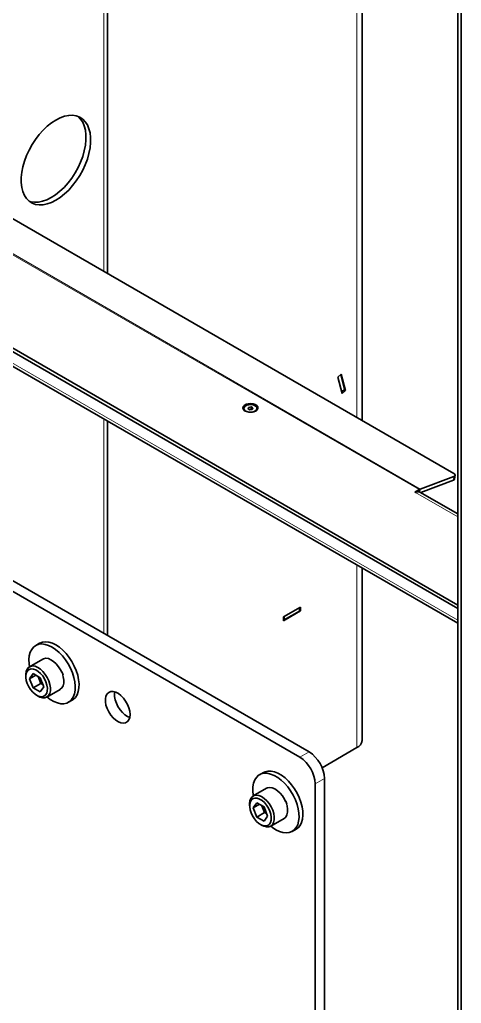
# Paper-space layout 'Blatt1' of a CAD drawing. Header units: millimetres. Extents: x 0 to 1189, y 0 to 841.
# Drawn here: x 1016.8 to 1057.2, y 412.9 to 503 of the extents above; entities that cross this region are included whole.
import ezdxf

# ---------------------------------------------------------------- set-up
doc = ezdxf.new("R2010")
doc.units = ezdxf.units.MM
doc.layers.add('BESCHRIFTUNG', color=5, linetype='Continuous')
doc.dimstyles.new('SLDDIMSTYLE0', dxfattribs={"dimtxt": 0.18, "dimasz": 0.7, "dimexe": 0, "dimexo": 0.0625, "dimgap": 0, "dimtad": 0, "dimtih": 1, "dimtoh": 1, "dimdec": 0, "dimrnd": 1e-09, "dimzin": 0, "dimdsep": 46, "dimtxsty": 'Standard', "dimblk1": 'DOT', "dimblk2": 'DOT', "dimsah": 1, "dimcen": 0.09, "dimadec": 0, "dimazin": 0, "dimtfac": 0.7, "dimtdec": 0, "dimtofl": 0, "dimtmove": 0, "dimatfit": 3, "dimldrblk": 'DOT', "dimfxl": 1, "dimfrac": 2, "dimtolj": 1, "dimtzin": 0, "dimarcsym": 0})

# ---------------------------------------------------------------- blocks, each defined once
blk = doc.blocks.new('_Dot')
at = {"color": 0, "linetype": 'ByBlock', "lineweight": -2}
blk.add_line((-0.5, 0), (-1, 0), dxfattribs=at)
at = {"color": 0, "linetype": 'ByBlock', "const_width": 0.5}
blk.add_lwpolyline([(-0.25, 0, 1), (0.25, 0, 1)], format="xyb", close=True, dxfattribs=at)

psp = doc.layouts.new('Blatt1')

# ---------------------------------------------------------------- linework, layer by layer
at = {"color": 7, "linetype": 'Continuous', "lineweight": 35}
for p, q in [((1056.902, 385.426), (1056.902, 628.821)), ((1057.234, 385.235), (1057.234, 628.629)), ((1048.141, 466.291), (1048.141, 528.339)), ((1024.831, 479.747), (1024.831, 511.299)), ((1056.55, 461.436), (1007.689, 489.643)), ((1056.902, 449.391), (999.949, 482.269)), ((1056.902, 449.064), (1000.385, 481.69)), ((1000.146, 480.496), (1056.902, 447.732)), ((1046.225, 470.547), (1045.925, 470.281)), ((1046.546, 469.152), (1046.182, 470.509)), ((1046.628, 469.045), (1046.225, 470.547)), ((1045.925, 470.281), (1046.327, 468.778)), ((1046.288, 468.924), (1046.546, 469.152)), ((1046.327, 468.778), (1046.628, 469.045)), ((1046.505, 469.116), (1046.628, 469.045)), ((1037.314, 467.411), (1037.314, 467.378)), ((1037.692, 467.376), (1037.751, 467.504)), ((1037.692, 467.376), (1037.855, 467.282)), ((1037.751, 467.504), (1037.974, 467.539)), ((1037.751, 467.342), (1037.751, 467.504)), ((1037.797, 467.316), (1037.974, 467.343)), ((1037.855, 467.282), (1038.077, 467.317)), ((1038.136, 467.445), (1037.974, 467.539)), ((1037.974, 467.343), (1037.974, 467.539)), ((1038.031, 467.31), (1037.974, 467.343)), ((1038.136, 467.445), (1038.077, 467.317)), ((1038.514, 467.378), (1038.514, 467.411)), ((1024.831, 446.592), (1024.831, 466.246)), ((995.116, 463.746), (1043.288, 435.937)), ((994.979, 462.845), (1042.44, 435.447)), ((1053.473, 460.017), (1056.555, 461.168)), ((1053.513, 459.7), (1056.506, 460.818)), ((1056.619, 460.926), (1056.668, 461.276)), ((1053.375, 459.97), (1052.975, 459.74)), ((1053.046, 459.699), (1052.975, 459.74)), ((1056.902, 457.743), (1053.446, 459.738)), ((1048.141, 436.984), (1048.141, 452.79)), ((1040.955, 448.31), (1042.51, 449.208)), ((1042.51, 448.849), (1040.955, 447.951)), ((1040.997, 448.024), (1042.411, 448.841)), ((1042.411, 448.841), (1042.411, 449.151)), ((1042.51, 448.849), (1042.411, 448.906)), ((1042.51, 449.208), (1042.51, 448.849)), ((1040.955, 447.951), (1040.955, 448.31)), ((1040.997, 448.024), (1040.955, 448.049)), ((1040.997, 448.335), (1040.997, 448.024)), ((1018.595, 445.887), (1018.242, 445.683)), ((1018.885, 444.438), (1017.669, 443.736)), ((1017.337, 443.003), (1017.337, 442.84)), ((1017.674, 442.645), (1018.001, 443.11)), ((1018.24, 442.972), (1017.674, 442.645)), ((1017.674, 442.645), (1018.001, 441.804)), ((1018.654, 442.733), (1018.001, 443.11)), ((1018.708, 442.212), (1018.463, 442.843)), ((1018.654, 442.733), (1018.98, 441.891)), ((1020.69, 443.164), (1020.649, 443.262)), ((1020.751, 442.976), (1020.69, 443.164)), ((1018.708, 442.212), (1018.001, 441.804)), ((1018.001, 441.804), (1018.654, 441.427)), ((1018.98, 441.891), (1018.654, 441.427)), ((1018.708, 442.212), (1018.815, 442.319)), ((1018.899, 442.102), (1018.708, 442.212)), ((1019.269, 440.964), (1020.485, 441.666)), ((1018.327, 441.125), (1018.469, 441.044)), ((1021.241, 440.487), (1021.595, 440.691)), ((1047.672, 436.331), (1044.482, 434.489)), ((1039.101, 434.049), (1038.748, 433.845)), ((1044.702, 433.487), (1044.702, 387.761)), ((1039.391, 432.6), (1038.175, 431.898)), ((1043.854, 432.998), (1043.854, 387.271)), ((1037.843, 431.165), (1037.843, 431.002)), ((1038.18, 430.808), (1038.507, 431.272)), ((1038.746, 431.134), (1038.18, 430.808)), ((1038.18, 430.808), (1038.507, 429.966)), ((1039.16, 430.895), (1038.507, 431.272)), ((1039.214, 430.374), (1038.969, 431.006)), ((1039.16, 430.895), (1039.487, 430.053)), ((1041.196, 431.326), (1041.155, 431.424)), ((1041.258, 431.138), (1041.196, 431.326)), ((1039.214, 430.374), (1038.507, 429.966)), ((1038.507, 429.966), (1039.16, 429.589)), ((1039.487, 430.053), (1039.16, 429.589)), ((1039.214, 430.374), (1039.321, 430.481)), ((1039.405, 430.264), (1039.214, 430.374)), ((1038.833, 429.287), (1038.975, 429.206)), ((1039.775, 429.126), (1040.991, 429.829)), ((1041.747, 428.649), (1042.101, 428.853))]:
    psp.add_line(p, q, dxfattribs=at)
at = {"color": 8, "linetype": 'Continuous', "lineweight": 18}
for p, q in [((1047.672, 528.22), (1047.672, 466.561)), ((1024.479, 510.809), (1024.479, 479.95)), ((1053.375, 459.97), (1004.514, 488.177)), ((1053.473, 460.017), (1004.612, 488.224)), ((1056.902, 448.003), (1000.207, 480.732)), ((1024.479, 466.449), (1024.479, 446.795)), ((1056.506, 460.818), (1056.555, 461.168)), ((1056.902, 457.473), (1053.046, 459.699)), ((1053.375, 459.767), (1053.375, 459.97)), ((1053.435, 459.744), (1053.473, 460.017)), ((1047.672, 453.06), (1047.672, 436.331)), ((1042.44, 435.447), (1043.288, 435.937)), ((1044.702, 433.487), (1043.854, 432.998))]:
    psp.add_line(p, q, dxfattribs=at)
at = {"color": 7, "linetype": 'Continuous', "lineweight": 35, "flags": 128}
for points in [[(1020.095, 493.826), (1020.494, 494.027), (1020.886, 494.167), (1021.266, 494.244), (1021.628, 494.256), (1021.965, 494.204), (1022.273, 494.087), (1022.547, 493.909), (1022.782, 493.671), (1022.974, 493.378), (1023.121, 493.034), (1023.221, 492.644), (1023.271, 492.215), (1023.271, 491.754), (1023.221, 491.267), (1023.121, 490.763), (1022.974, 490.249), (1022.782, 489.733), (1022.547, 489.225), (1022.273, 488.73), (1021.965, 488.258), (1021.628, 487.816), (1021.266, 487.411), (1020.886, 487.049), (1020.494, 486.736), (1020.095, 486.477), (1019.696, 486.276), (1019.304, 486.136), (1018.924, 486.059), (1018.562, 486.047), (1018.225, 486.099), (1017.917, 486.215), (1017.643, 486.394), (1017.408, 486.632), (1017.216, 486.925), (1017.069, 487.269), (1016.969, 487.658), (1016.919, 488.087), (1016.919, 488.549), (1016.969, 489.036), (1017.069, 489.54), (1017.216, 490.054), (1017.408, 490.569), (1017.643, 491.078), (1017.917, 491.572), (1018.225, 492.044), (1018.562, 492.486), (1018.924, 492.892), (1019.304, 493.254), (1019.696, 493.567), (1020.095, 493.826)], [(1022.123, 494.154), (1022.357, 493.916), (1022.55, 493.623), (1022.697, 493.279), (1022.796, 492.889), (1022.846, 492.46), (1022.846, 491.999), (1022.796, 491.512), (1022.697, 491.008), (1022.55, 490.494), (1022.357, 489.978), (1022.123, 489.47), (1021.849, 488.975), (1021.541, 488.503), (1021.204, 488.061), (1020.842, 487.656), (1020.462, 487.294), (1020.07, 486.981), (1019.671, 486.722), (1019.272, 486.521), (1018.879, 486.38), (1018.499, 486.304), (1018.138, 486.291), (1017.8, 486.344), (1017.643, 486.394)], [(1038.405, 467.171), (1038.538, 467.279), (1038.603, 467.405), (1038.593, 467.537), (1038.51, 467.66), (1038.363, 467.76), (1038.166, 467.828), (1037.943, 467.855), (1037.716, 467.839), (1037.511, 467.781), (1037.349, 467.687), (1037.249, 467.569), (1037.221, 467.438), (1037.268, 467.309), (1037.385, 467.196), (1037.559, 467.11), (1037.772, 467.063), (1038, 467.057), (1038.219, 467.095), (1038.405, 467.171)], [(1037.759, 467.745), (1037.57, 467.694), (1037.423, 467.609), (1037.335, 467.5), (1037.316, 467.38), (1037.37, 467.264), (1037.49, 467.166), (1037.661, 467.097), (1037.862, 467.065), (1038.069, 467.076), (1038.258, 467.127), (1038.406, 467.212), (1038.494, 467.321), (1038.512, 467.441), (1038.458, 467.557), (1038.338, 467.655), (1038.168, 467.724), (1037.966, 467.756), (1037.759, 467.745)], [(1056.555, 461.168), (1056.604, 461.192), (1056.64, 461.221), (1056.662, 461.254), (1056.669, 461.29), (1056.661, 461.328), (1056.637, 461.365), (1056.6, 461.402), (1056.55, 461.436)], [(1019.741, 445.534), (1019.418, 445.693), (1019.101, 445.79), (1018.8, 445.823), (1018.521, 445.793), (1018.27, 445.699), (1018.054, 445.544), (1017.878, 445.331), (1017.745, 445.065), (1017.659, 444.753), (1017.622, 444.402), (1017.634, 444.02), (1017.673, 443.738)], [(1020.095, 445.739), (1019.771, 445.897), (1019.455, 445.994), (1019.154, 446.028), (1018.875, 445.997), (1018.624, 445.903), (1018.595, 445.887)], [(1019.272, 440.967), (1019.579, 440.736), (1019.904, 440.549), (1020.225, 440.421), (1020.534, 440.355), (1020.826, 440.353), (1021.091, 440.416), (1021.325, 440.541), (1021.522, 440.725), (1021.677, 440.965), (1021.787, 441.255), (1021.849, 441.587), (1021.861, 441.955), (1021.824, 442.349), (1021.738, 442.76), (1021.605, 443.179), (1021.429, 443.596), (1021.212, 444.001), (1020.962, 444.384), (1020.683, 444.737), (1020.382, 445.051), (1020.065, 445.319), (1019.741, 445.534), (1019.741, 445.534)], [(1021.595, 440.691), (1021.679, 440.745), (1021.876, 440.929), (1022.031, 441.169), (1022.141, 441.459), (1022.202, 441.791), (1022.215, 442.159), (1022.178, 442.553), (1022.091, 442.964), (1021.959, 443.383), (1021.782, 443.8), (1021.566, 444.205), (1021.315, 444.588), (1021.036, 444.941), (1020.735, 445.255), (1020.419, 445.523), (1020.095, 445.739)], [(1020.622, 443.243), (1020.52, 443.451), (1020.337, 443.744), (1020.123, 444.004), (1019.888, 444.22), (1019.644, 444.381), (1019.402, 444.48), (1019.173, 444.513), (1018.968, 444.477), (1018.885, 444.438)], [(1017.337, 443.003), (1017.337, 443.027), (1017.368, 443.289), (1017.451, 443.508), (1017.581, 443.672), (1017.752, 443.775), (1017.957, 443.811), (1018.186, 443.778), (1018.428, 443.679), (1018.672, 443.518), (1018.906, 443.302), (1019.12, 443.042), (1019.304, 442.749), (1019.448, 442.438)], [(1019.185, 442.345), (1019.053, 442.627), (1018.885, 442.891), (1018.689, 443.124), (1018.475, 443.314), (1018.253, 443.451), (1018.035, 443.529), (1017.832, 443.544), (1017.654, 443.495), (1017.509, 443.385), (1017.406, 443.218), (1017.348, 443.004), (1017.34, 442.753), (1017.381, 442.478), (1017.47, 442.192), (1017.602, 441.91), (1017.77, 441.646), (1017.966, 441.413), (1018.18, 441.223), (1018.401, 441.086), (1018.619, 441.008), (1018.822, 440.993), (1019.001, 441.042), (1019.145, 441.152), (1019.249, 441.319), (1019.306, 441.533), (1019.314, 441.784), (1019.273, 442.059), (1019.185, 442.345)], [(1020.485, 441.666), (1020.492, 441.671), (1020.644, 441.805), (1020.75, 441.998), (1020.807, 442.24), (1020.812, 442.519), (1020.763, 442.824), (1020.73, 442.948)], [(1019.448, 442.438), (1019.547, 442.122), (1019.595, 441.817), (1019.591, 441.537), (1019.534, 441.296), (1019.427, 441.103), (1019.276, 440.969), (1019.087, 440.899), (1018.868, 440.897), (1018.632, 440.963), (1018.469, 441.044)], [(1026.883, 439.365), (1026.857, 439.661), (1026.779, 439.974), (1026.653, 440.289), (1026.484, 440.591), (1026.282, 440.866), (1026.055, 441.102), (1025.813, 441.287), (1025.569, 441.413), (1025.333, 441.474), (1025.117, 441.466), (1024.931, 441.391), (1024.782, 441.251), (1024.68, 441.054), (1024.627, 440.809), (1024.627, 440.526), (1024.68, 440.22), (1024.782, 439.904), (1024.931, 439.594), (1025.117, 439.303), (1025.333, 439.046), (1025.569, 438.835), (1025.813, 438.678), (1026.055, 438.585), (1026.282, 438.558), (1026.484, 438.6), (1026.653, 438.708), (1026.779, 438.877), (1026.857, 439.099), (1026.883, 439.365)], [(1025.498, 441.438), (1025.476, 441.298), (1025.476, 441.016), (1025.528, 440.71), (1025.631, 440.394), (1025.779, 440.084), (1025.966, 439.793), (1026.182, 439.536), (1026.417, 439.324), (1026.662, 439.168), (1026.854, 439.088)], [(1040.248, 428.797), (1040.571, 428.639), (1040.888, 428.542), (1041.189, 428.508), (1041.468, 428.539), (1041.719, 428.633), (1041.935, 428.788), (1042.111, 429.001), (1042.244, 429.266), (1042.33, 429.578), (1042.367, 429.929), (1042.355, 430.311), (1042.293, 430.715), (1042.183, 431.132), (1042.028, 431.551), (1041.831, 431.962), (1041.597, 432.358), (1041.332, 432.727), (1041.041, 433.061), (1040.731, 433.353), (1040.41, 433.596), (1040.085, 433.783), (1039.764, 433.911), (1039.455, 433.977), (1039.164, 433.978), (1038.898, 433.916), (1038.664, 433.791), (1038.467, 433.606), (1038.312, 433.366), (1038.202, 433.077), (1038.14, 432.744), (1038.128, 432.377), (1038.165, 431.983), (1038.179, 431.9)], [(1042.101, 428.853), (1042.288, 428.992), (1042.465, 429.205), (1042.598, 429.47), (1042.684, 429.782), (1042.721, 430.133), (1042.708, 430.515), (1042.647, 430.919), (1042.537, 431.336), (1042.382, 431.755), (1042.185, 432.167), (1041.951, 432.562), (1041.685, 432.931), (1041.394, 433.265), (1041.084, 433.557), (1040.764, 433.8), (1040.439, 433.987), (1040.118, 434.115), (1039.808, 434.181), (1039.517, 434.182), (1039.251, 434.12), (1039.101, 434.049)], [(1041.128, 431.405), (1041.026, 431.613), (1040.843, 431.906), (1040.629, 432.166), (1040.394, 432.382), (1040.15, 432.543), (1039.908, 432.643), (1039.679, 432.675), (1039.474, 432.639), (1039.391, 432.6)], [(1037.843, 431.165), (1037.844, 431.189), (1037.874, 431.451), (1037.957, 431.67), (1038.087, 431.834), (1038.258, 431.937), (1038.463, 431.973), (1038.692, 431.94), (1038.934, 431.841), (1039.178, 431.68), (1039.412, 431.464), (1039.626, 431.204), (1039.81, 430.911), (1039.955, 430.6)], [(1039.691, 430.507), (1039.559, 430.789), (1039.391, 431.053), (1039.195, 431.286), (1038.981, 431.476), (1038.759, 431.613), (1038.542, 431.691), (1038.338, 431.706), (1038.16, 431.657), (1038.015, 431.547), (1037.912, 431.38), (1037.854, 431.166), (1037.846, 430.915), (1037.887, 430.64), (1037.976, 430.354), (1038.108, 430.072), (1038.276, 429.808), (1038.472, 429.575), (1038.686, 429.385), (1038.907, 429.248), (1039.125, 429.17), (1039.328, 429.155), (1039.507, 429.204), (1039.651, 429.314), (1039.755, 429.481), (1039.812, 429.695), (1039.821, 429.946), (1039.779, 430.221), (1039.691, 430.507)], [(1040.991, 429.829), (1040.998, 429.833), (1041.15, 429.967), (1041.256, 430.16), (1041.313, 430.402), (1041.318, 430.682), (1041.269, 430.986), (1041.237, 431.11)], [(1039.955, 430.6), (1040.053, 430.284), (1040.102, 429.979), (1040.097, 429.7), (1040.04, 429.458), (1039.934, 429.265), (1039.782, 429.131), (1039.593, 429.061), (1039.375, 429.059), (1039.138, 429.125), (1038.975, 429.206)], [(1039.779, 429.129), (1039.924, 429.013), (1040.248, 428.797)]]:
    psp.add_lwpolyline(points, dxfattribs=at)
at = {"color": 8, "linetype": 'Continuous', "lineweight": 18, "flags": 128}
for points in [[(1020.73, 442.948), (1020.665, 443.14), (1020.622, 443.243)], [(1041.237, 431.11), (1041.171, 431.302), (1041.128, 431.405)]]:
    psp.add_lwpolyline(points, dxfattribs=at)
at = {"color": 7, "linetype": 'Continuous', "lineweight": 35}
for centre, radius, start, end in [((1037.588, 467.394), 0.274, 183.39235, 242.12892), ((1038.22, 467.408), 0.296, 300.22604, 354.25329), ((1056.473, 460.966), 0.151, 282.45957, 344.6472), ((1053.281, 459.372), 0.402, 65.69288, 125.61758), ((1053.706, 459.402), 0.658, 110.72157, 120.21152), ((1047.34, 437.064), 0.805, 294.37466, 354.3052), ((1040.783, 432.858), 3.074, 2.60548, 57.39452), ((1041.632, 433.348), 3.074, 2.60548, 57.39452)]:
    psp.add_arc(centre, radius, start, end, dxfattribs=at)

# ---------------------------------------------------------------- leaders
at = {"layer": 'BESCHRIFTUNG'}
psp.add_leader([(979.613, 447.75), (1027.066, 313.537)], dimstyle='SLDDIMSTYLE0', dxfattribs=at)

doc.saveas('drawing.dxf')
